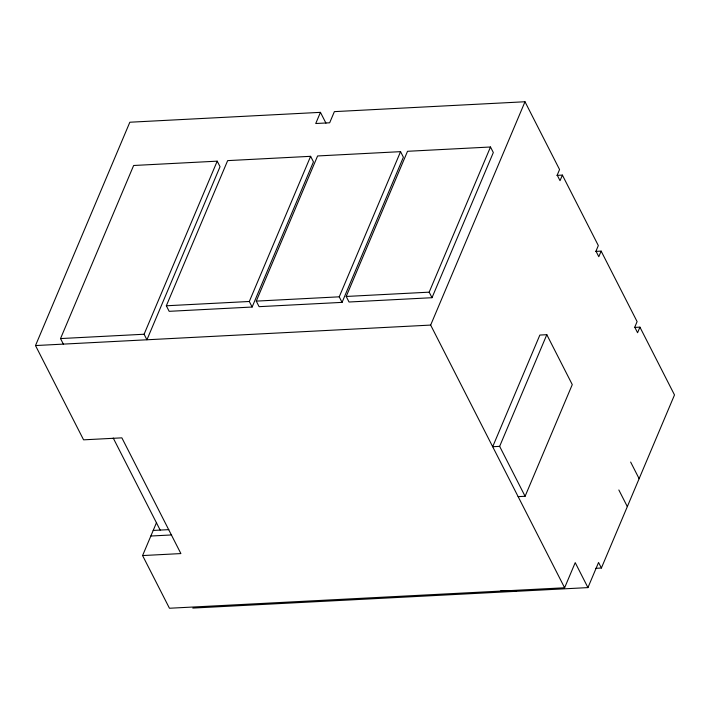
<?xml version="1.0" encoding="UTF-8"?>
<svg xmlns="http://www.w3.org/2000/svg" width="710" height="710" viewBox="0 0 710 710"><rect width="100%" height="100%" fill="white"/><g stroke="black" fill="none" stroke-linecap="round" stroke-linejoin="round"><path stroke-width="1.06" d="M192.792 608.079L587.942 587.605L575.224 562.648L564.61 587.773L169.45 608.248L142.586 555.566L180.89 553.578L121.871 437.848L83.576 439.836L35.5 345.557L129.841 122.226L320.45 112.349L325.961 123.158M63.359 344.119L60.527 338.572L133.64 165.492L217.207 161.161L220.038 166.708L146.926 339.788L144.095 334.241L217.207 161.161M166.335 305.779L227.653 160.62L310.625 156.315L313.456 161.862L252.13 307.031L169.166 311.326L166.335 305.779L249.308 301.484L310.625 156.315M320.45 112.349L315.737 123.513L329.662 122.794L334.383 111.63L525.001 101.752L559.56 169.548L557.199 175.13L560.03 180.677L562.382 175.086L556.889 175.379M142.586 555.566L156.599 522.4M256.266 301.12L317.592 155.96L400.564 151.656L403.386 157.203L342.069 302.371L259.097 306.667L256.266 301.12L339.238 296.824L400.564 151.656M346.205 296.461L407.522 151.292L490.495 146.997L493.326 152.543L432.008 297.703L349.036 302.007L346.205 296.461L429.177 292.165L490.495 146.997M564.61 587.773L430.659 325.082L525.001 101.752M499.645 446.359L546.815 334.694L539.857 335.058L492.687 446.723L499.645 446.359L525.098 496.272L518.131 496.636M595.646 251.402L601.148 251.118L598.796 256.7L595.974 251.154L598.326 245.571L562.382 175.086M525.098 496.272L572.269 384.607L546.815 334.694M634.429 327.434L639.932 327.15L637.571 332.733L634.749 327.186L637.101 321.603L601.148 251.118M587.942 587.605L598.557 562.48L601.388 568.027L595.85 568.311M601.388 568.027L674.5 394.938L639.932 327.15M60.527 338.572L144.095 334.241M35.5 345.557L430.659 325.082M153.2 530.441L168.811 529.633M150.839 536.023L171.634 534.949M500.577 590.942L516.099 591.323M630.64 462.05L639.124 478.691M618.845 489.971L627.329 506.603M429.177 292.165L432.008 297.703M339.238 296.824L342.069 302.371M249.308 301.484L252.13 307.031M113.218 438.017L160.167 530.086"/></g></svg>
